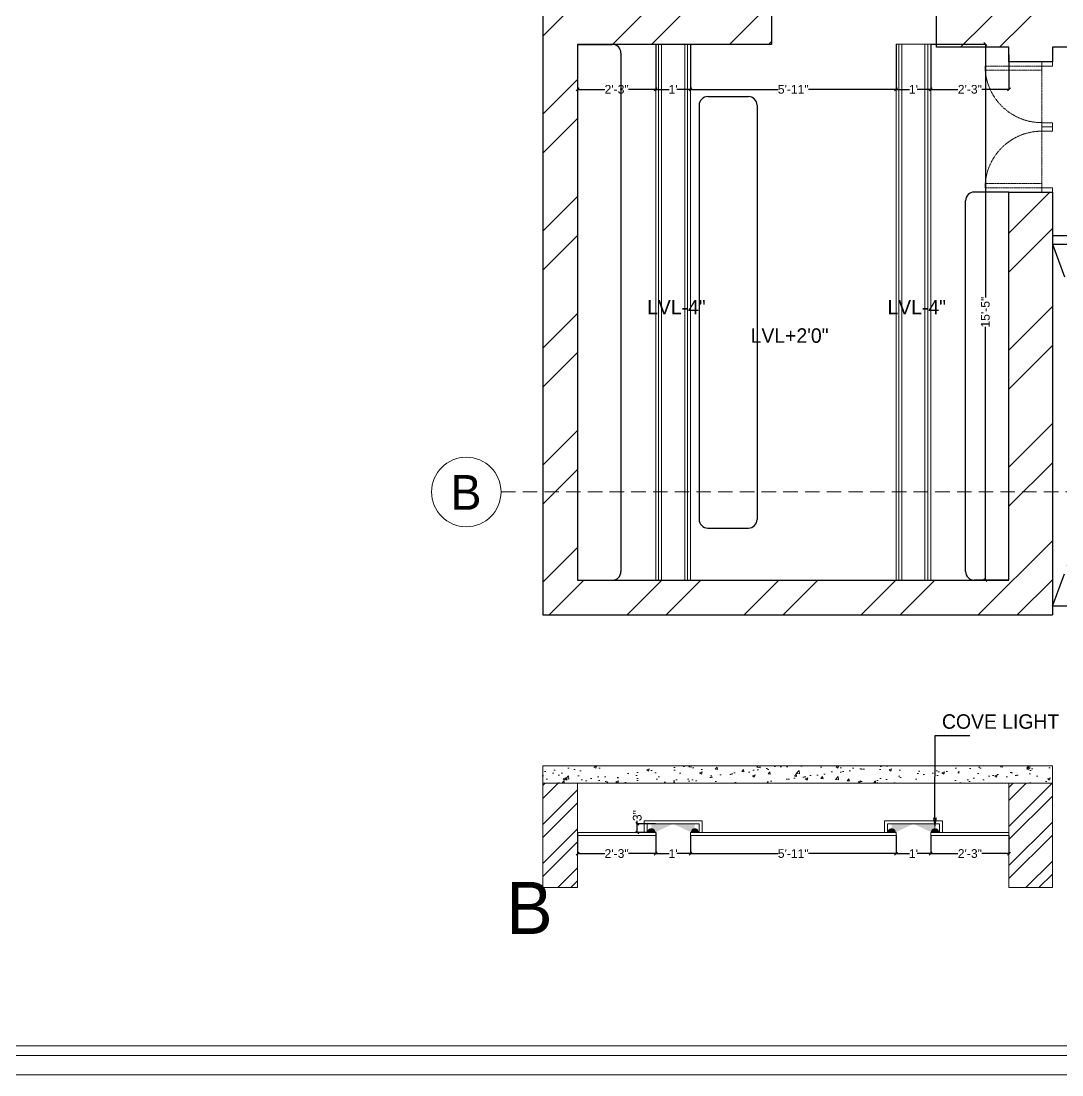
# Model space of a CAD drawing. Header units: inches. Extents: x -4677 to 18437, y -5264 to 2453.
# Drawn here: x 3261 to 3620.5, y -83 to 280.9 of the extents above; entities that cross this region are included whole.
import ezdxf
from ezdxf import colors
from ezdxf.entities.mleader import LeaderData, LeaderLine
from ezdxf.math import Vec2, Vec3

# ---------------------------------------------------------------- set-up
doc = ezdxf.new("R2010")
doc.units = ezdxf.units.IN
for name, pattern in [('ACAD_ISO02W100', [15, 12, -3]), ('AUDIT_D_060311083008-3', [0]), ('DASHED', [0.75, 0.5, -0.25]), ('DASHED2', [0.375, 0.25, -0.125]), ('HIDDEN', [0.375, 0.25, -0.125])]:
    doc.linetypes.add(name, pattern=pattern)
for name, color, linetype in [('A-DOOR', 251, 'AUDIT_D_060311083008-3'), ('A-Door-Frame', 1, 'Continuous'), ('A-Door-Swing', 8, 'HIDDEN'), ('IEL-HATCH-002', 7, 'Continuous')]:
    doc.layers.add(name, color=color, linetype=linetype)
doc.layers.add('FURNI', color=140, linetype='Continuous', lineweight=18)
doc.styles.add('HEMI', font='stylu.ttf')
doc.styles.get("Standard").update_dxf_attribs({"font": 'arial.ttf'})
doc.dimstyles.get("Standard").update_dxf_attribs({"dimtxt": 3, "dimasz": 1, "dimexe": 0.18, "dimexo": 0.0625, "dimgap": 0.09, "dimtad": 0, "dimdec": 1, "dimzin": 0, "dimdsep": 46, "dimlunit": 4, "dimtxsty": 'Standard', "dimblk": 'OBLIQUE', "dimcen": 0.09, "dimclrd": 5, "dimclre": 5, "dimclrt": 5, "dimadec": 0, "dimazin": 0, "dimtfac": 1, "dimtdec": 1, "dimtofl": 0, "dimtmove": 0, "dimatfit": 3, "dimldrblk": 'OBLIQUE', "dimfxl": 1, "dimtolj": 1, "dimtzin": 0, "dimarcsym": 0})

# ---------------------------------------------------------------- blocks, each defined once
blk = doc.blocks.new('*U13')
at = {"layer": 'A-Door-Frame', "lineweight": 5}
for p, q in [((0, -100), (0, 0)), ((613.6, -100), (613.6, 0))]:
    blk.add_line(p, q, dxfattribs=at)
for points in [[(0, -100), (40, -100), (40, 0), (0, 0)], [(613.6, -100), (573.6, -100), (573.6, 0), (613.6, 0)]]:
    blk.add_lwpolyline(points, dxfattribs=at)
at = {"layer": 'A-Door-Swing', "linetype": 'DASHED2', "lineweight": 5}
blk.add_line((44.8, 0), (578.4, 0), dxfattribs=at)
blk.add_lwpolyline([(40, 0), (40, 533.6), (80, 533.6), (80, 0)], close=True, dxfattribs=at)
blk.add_arc((40, 0), 533.6, 360, 90, dxfattribs=at)
blk = doc.blocks.new('wef')
at = {"layer": 'IEL-HATCH-002', "true_color": 0xc7c8ca, "transparency": 33554687}
h = blk.add_hatch(dxfattribs=at)
h.set_pattern_fill('ANSI32', color=9, scale=3)
h.paths.add_polyline_path([(9186.53, 855.43), (9120.53, 855.43), (9120.53, 925.43), (9177.53, 925.43), (9188.53, 925.43), (9188.53, 947.43), (9120.53, 947.43), (9120.53, 1123.43), (9228.53, 1123.43), (9228.53, 1135.43), (9107.53, 1135.43), (9107.53, 641.43), (9283.53, 641.43), (9283.53, 644.43), (9283.53, 769.43), (9283.53, 787.43), (9268.53, 787.43), (9268.53, 653.43), (9256.53, 653.43), (9119.53, 653.43), (9119.53, 838.43), (9131.53, 838.43), (9186.53, 838.43)])
h.paths.add_polyline_path([(9701.53, 1135.43), (9274.53, 1135.43), (9274.53, 1123.43), (9393.53, 1123.43), (9393.53, 1111.43), (9393.53, 1108.43), (9410.53, 1108.43), (9410.53, 1123.43), (9689.53, 1123.43), (9689.53, 1003.43), (9677.53, 1003.43), (9653.53, 1003.43), (9653.53, 986.43), (9687.53, 986.43), (9687.53, 868.43), (9568.53, 868.43), (9568.53, 986.43), (9603.53, 986.43), (9603.53, 1003.43), (9549.53, 1003.43), (9549.53, 864.43), (9542.53, 864.43), (9542.53, 845.43), (9712.53, 845.43), (9712.53, 662.43), (9559.53, 662.43), (9559.53, 674.43), (9559.53, 677.43), (9542.53, 677.43), (9542.53, 662.43), (9518.53, 662.43), (9460.53, 662.43), (9460.53, 643.43), (9724.53, 643.43), (9724.53, 857.43), (9701.53, 857.43)])
h.paths.add_polyline_path([(9434.53, 854.43), (9410.53, 854.43), (9410.53, 869.43), (9393.53, 869.43), (9393.53, 854.43), (9359.53, 854.43), (9243.53, 854.43), (9243.53, 837.43), (9268.53, 837.43), (9268.53, 832.43), (9283.53, 832.43), (9283.53, 837.43), (9359.53, 837.43), (9434.53, 837.43)])
h.paths.add_polyline_path([(9365.53, 662.43), (9330.53, 662.43), (9330.53, 644.43), (9365.53, 644.43)], flags=17)
h.paths.add_polyline_path([(9374.53, 837.43), (9371.53, 837.43), (9371.53, 772.43), (9374.53, 772.43)], flags=17)
h.paths.add_polyline_path([(9374.53, 772.43), (9371.53, 772.43), (9283.53, 772.43), (9283.53, 769.43), (9374.53, 769.43)], flags=17)
h.paths.add_polyline_path([(9188.53, 925.43), (9177.53, 925.43), (9177.53, 912.32), (9182.86, 912.32), (9182.86, 912.43), (9186.53, 912.43), (9188.53, 912.32)], flags=17)
h.paths.add_polyline_path([(9186.53, 891.93), (9182.86, 891.93), (9120.53, 891.93), (9120.53, 888.93), (9186.53, 888.93)], flags=17)
h.paths.add_polyline_path([(9186.53, 864.43), (9183.53, 864.43), (9183.53, 855.43), (9186.53, 855.43)], flags=17)
at = {"color": 252, "true_color": 0x939598}
for p, q in [((9107.53, 1135.43), (9107.53, 641.43)), ((9186.53, 855.43), (9186.53, 838.43)), ((9243.53, 837.43), (9243.53, 854.43)), ((9186.53, 838.43), (9119.53, 838.43)), ((9119.53, 838.43), (9119.53, 653.43)), ((9119.53, 838.43), (9131.53, 838.43)), ((9268.53, 837.43), (9243.53, 837.43)), ((9268.53, 832.43), (9268.53, 837.43)), ((9283.53, 837.43), (9283.53, 832.43)), ((9134.53, 835.43), (9134.53, 656.43)), ((9283.53, 832.43), (9268.53, 832.43)), ((9164.53, 820.43), (9178.53, 820.43)), ((9161.53, 817.43), (9161.53, 674.43)), ((9181.53, 817.43), (9181.53, 674.43)), ((9268.53, 787.43), (9256.53, 787.43)), ((9268.53, 653.43), (9268.53, 787.43)), ((9268.53, 787.43), (9283.53, 787.43)), ((9283.53, 787.43), (9283.53, 769.43)), ((9253.53, 656.43), (9253.53, 784.43)), ((9283.53, 772.43), (9374.53, 772.43)), ((9283.53, 769.43), (9330.53, 769.43)), ((9283.53, 769.43), (9283.53, 644.43)), ((9283.53, 769.43), (9374.53, 769.43)), ((9164.53, 671.43), (9178.53, 671.43)), ((9119.53, 653.43), (9268.53, 653.43)), ((9119.53, 653.43), (9131.53, 653.43)), ((9268.53, 653.43), (9256.53, 653.43)), ((9330.53, 644.43), (9283.53, 644.43)), ((9283.53, 644.43), (9283.53, 641.43)), ((9107.53, 641.43), (9283.53, 641.43))]:
    blk.add_line(p, q, dxfattribs=at)
at = {"color": 252, "linetype": 'ACAD_ISO02W100', "true_color": 0x939598}
for p, q in [((9283.53, 644.43), (9330.53, 769.43)), ((9283.53, 769.43), (9330.53, 644.43))]:
    blk.add_line(p, q, dxfattribs=at)
at = {"color": 252, "true_color": 0x939598}
blk.add_lwpolyline([(9434.53, 837.43), (9359.53, 837.43), (9283.53, 837.43)], dxfattribs=at)
for centre, start, end in [((9131.53, 835.43), 0, 90), ((9164.53, 817.43), 90, 180), ((9178.53, 817.43), 0, 90), ((9256.53, 784.43), 90, 180), ((9164.53, 674.43), 180, 270), ((9178.53, 674.43), 270, 0), ((9131.53, 656.43), 270, 0), ((9256.53, 656.43), 180, 270)]:
    blk.add_arc(centre, 3, start, end, dxfattribs=at)
at = {"layer": 'A-DOOR', "color": 252, "lineweight": 5, "true_color": 0x939598, "yscale": 0.03666666666666651, "zscale": 0.03666666666666651}
for p, xscale, rotation in [((9279.86, 832.43), -0.03666666666666651, 90), ((9279.86, 787.43), 0.03666666666666651, 90.00000000000001)]:
    blk.add_blockref('*U13', p, dxfattribs=dict(at, xscale=xscale, rotation=rotation))
blk = doc.blocks.new('_Oblique')
at = {"color": 0, "linetype": 'ByBlock', "lineweight": -2}
blk.add_line((-0.5, -0.5), (0.5, 0.5), dxfattribs=at)
blk = doc.blocks.new('*D167')
at = {"color": 5, "lineweight": -2, "transparency": 16777216}
for p, q in [((3453.21, 272.75), (3453.21, 257.1)), ((3480.21, 272.75), (3480.21, 257.1)), ((3453.21, 257.28), (3462.61, 257.28)), ((3480.21, 257.28), (3470.81, 257.28))]:
    blk.add_line(p, q, dxfattribs=at)
at = {"layer": 'Defpoints', "color": 0, "transparency": 16777216}
for p in [(3453.21, 272.81), (3480.21, 272.81), (3480.21, 257.28)]:
    blk.add_point(p, dxfattribs=at)
at = {"color": 5, "lineweight": -2, "transparency": 16777216, "rotation": 180}
blk.add_blockref('_Oblique', (3453.21, 257.28), dxfattribs=at)
at = {"color": 5, "lineweight": -2, "transparency": 16777216}
blk.add_blockref('_Oblique', (3480.21, 257.28), dxfattribs=at)
at = {"color": 5, "lineweight": 5, "transparency": 16777216, "insert": (3466.71, 257.28), "char_height": 3, "attachment_point": 5}
blk.add_mtext('\\A1;2\'-3"', dxfattribs=at)
blk = doc.blocks.new('*D168')
at = {"color": 5, "lineweight": -2, "transparency": 16777216}
for p, q in [((3480.21, 272.75), (3480.21, 257.1)), ((3492.21, 272.75), (3492.21, 257.1)), ((3480.21, 257.28), (3484.88, 257.28)), ((3492.21, 257.28), (3487.54, 257.28))]:
    blk.add_line(p, q, dxfattribs=at)
at = {"layer": 'Defpoints', "color": 0, "transparency": 16777216}
for p in [(3480.21, 272.81), (3492.21, 272.81), (3492.21, 257.28)]:
    blk.add_point(p, dxfattribs=at)
at = {"color": 5, "lineweight": -2, "transparency": 16777216, "rotation": 180}
blk.add_blockref('_Oblique', (3480.21, 257.28), dxfattribs=at)
at = {"color": 5, "lineweight": -2, "transparency": 16777216}
blk.add_blockref('_Oblique', (3492.21, 257.28), dxfattribs=at)
at = {"color": 5, "lineweight": 5, "transparency": 16777216, "insert": (3486.21, 257.28), "char_height": 3, "attachment_point": 5}
blk.add_mtext("\\A1;1'", dxfattribs=at)
blk = doc.blocks.new('*D169')
at = {"color": 5, "lineweight": -2, "transparency": 16777216}
for p, q in [((3492.21, 272.75), (3492.21, 257.1)), ((3563.21, 272.85), (3563.21, 257.1)), ((3492.21, 257.28), (3522.47, 257.28)), ((3563.21, 257.28), (3532.95, 257.28))]:
    blk.add_line(p, q, dxfattribs=at)
at = {"layer": 'Defpoints', "color": 0, "transparency": 16777216}
for p in [(3492.21, 272.81), (3563.21, 272.91), (3563.21, 257.28)]:
    blk.add_point(p, dxfattribs=at)
at = {"color": 5, "lineweight": -2, "transparency": 16777216, "rotation": 180}
blk.add_blockref('_Oblique', (3492.21, 257.28), dxfattribs=at)
at = {"color": 5, "lineweight": -2, "transparency": 16777216}
blk.add_blockref('_Oblique', (3563.21, 257.28), dxfattribs=at)
at = {"color": 5, "lineweight": 5, "transparency": 16777216, "insert": (3527.71, 257.28), "char_height": 3, "attachment_point": 5}
blk.add_mtext('\\A1;5\'-11"', dxfattribs=at)
blk = doc.blocks.new('*D170')
at = {"color": 5, "lineweight": -2, "transparency": 16777216}
for p, q in [((3563.21, 272.85), (3563.21, 257.1)), ((3575.21, 272.85), (3575.21, 257.1)), ((3563.21, 257.28), (3567.88, 257.28)), ((3575.21, 257.28), (3570.54, 257.28))]:
    blk.add_line(p, q, dxfattribs=at)
at = {"layer": 'Defpoints', "color": 0, "transparency": 16777216}
for p in [(3563.21, 272.91), (3575.21, 272.91), (3575.21, 257.28)]:
    blk.add_point(p, dxfattribs=at)
at = {"color": 5, "lineweight": -2, "transparency": 16777216, "rotation": 180}
blk.add_blockref('_Oblique', (3563.21, 257.28), dxfattribs=at)
at = {"color": 5, "lineweight": -2, "transparency": 16777216}
blk.add_blockref('_Oblique', (3575.21, 257.28), dxfattribs=at)
at = {"color": 5, "lineweight": 5, "transparency": 16777216, "insert": (3569.21, 257.28), "char_height": 3, "attachment_point": 5}
blk.add_mtext("\\A1;1'", dxfattribs=at)
blk = doc.blocks.new('*D162')
at = {"color": 5, "lineweight": -2, "transparency": 16777216}
for p, q in [((3575.21, 272.85), (3575.21, 257.1)), ((3602.21, 269.25), (3602.21, 257.1)), ((3575.21, 257.28), (3584.61, 257.28)), ((3602.21, 257.28), (3592.81, 257.28))]:
    blk.add_line(p, q, dxfattribs=at)
at = {"layer": 'Defpoints', "color": 0, "transparency": 16777216}
for p in [(3575.21, 272.91), (3602.21, 269.31), (3602.21, 257.28)]:
    blk.add_point(p, dxfattribs=at)
at = {"color": 5, "lineweight": -2, "transparency": 16777216, "rotation": 180}
blk.add_blockref('_Oblique', (3575.21, 257.28), dxfattribs=at)
at = {"color": 5, "lineweight": -2, "transparency": 16777216}
blk.add_blockref('_Oblique', (3602.21, 257.28), dxfattribs=at)
at = {"color": 5, "lineweight": 5, "transparency": 16777216, "insert": (3588.71, 257.28), "char_height": 3, "attachment_point": 5}
blk.add_mtext('\\A1;2\'-3"', dxfattribs=at)
blk = doc.blocks.new('*D163')
at = {"color": 5, "lineweight": -2, "transparency": 16777216}
for p, q in [((3575.27, 272.91), (3594.24, 272.91)), ((3594.06, 272.91), (3594.06, 185.46)), ((3594.06, 87.81), (3594.06, 175.26)), ((3575.27, 87.81), (3594.24, 87.81))]:
    blk.add_line(p, q, dxfattribs=at)
at = {"layer": 'Defpoints', "color": 0, "transparency": 16777216}
for p in [(3575.21, 272.91), (3594.06, 272.91), (3575.21, 87.81)]:
    blk.add_point(p, dxfattribs=at)
at = {"color": 5, "lineweight": -2, "transparency": 16777216}
for p, rotation in [((3594.06, 272.91), 90), ((3594.06, 87.81), 270)]:
    blk.add_blockref('_Oblique', p, dxfattribs=dict(at, rotation=rotation))
at = {"color": 5, "lineweight": 5, "transparency": 16777216, "insert": (3594.06, 180.36), "char_height": 3, "attachment_point": 5, "rotation": 90}
blk.add_mtext('\\A1;15\'-5"', dxfattribs=at)
blk = doc.blocks.new('*D173')
at = {"color": 5, "lineweight": -2, "transparency": 16777216}
for p, q in [((3453.21, 0.63), (3453.21, -6.78)), ((3480.21, 0.63), (3480.21, -6.78)), ((3453.21, -6.6), (3462.61, -6.6)), ((3480.21, -6.6), (3470.81, -6.6))]:
    blk.add_line(p, q, dxfattribs=at)
at = {"layer": 'Defpoints', "color": 0, "transparency": 16777216}
for p in [(3453.21, 0.69), (3480.21, 0.69), (3480.21, -6.6)]:
    blk.add_point(p, dxfattribs=at)
at = {"color": 5, "lineweight": -2, "transparency": 16777216, "rotation": 180}
blk.add_blockref('_Oblique', (3453.21, -6.6), dxfattribs=at)
at = {"color": 5, "lineweight": -2, "transparency": 16777216}
blk.add_blockref('_Oblique', (3480.21, -6.6), dxfattribs=at)
at = {"color": 5, "lineweight": 5, "transparency": 16777216, "insert": (3466.71, -6.6), "char_height": 3, "attachment_point": 5}
blk.add_mtext('\\A1;2\'-3"', dxfattribs=at)
blk = doc.blocks.new('*D174')
at = {"color": 5, "lineweight": -2, "transparency": 16777216}
for p, q in [((3480.21, 0.63), (3480.21, -6.78)), ((3492.21, -0.37), (3492.21, -6.78)), ((3480.21, -6.6), (3484.88, -6.6)), ((3492.21, -6.6), (3487.54, -6.6))]:
    blk.add_line(p, q, dxfattribs=at)
at = {"layer": 'Defpoints', "color": 0, "transparency": 16777216}
for p in [(3480.21, 0.69), (3492.21, -0.31), (3492.21, -6.6)]:
    blk.add_point(p, dxfattribs=at)
at = {"color": 5, "lineweight": -2, "transparency": 16777216, "rotation": 180}
blk.add_blockref('_Oblique', (3480.21, -6.6), dxfattribs=at)
at = {"color": 5, "lineweight": -2, "transparency": 16777216}
blk.add_blockref('_Oblique', (3492.21, -6.6), dxfattribs=at)
at = {"color": 5, "lineweight": 5, "transparency": 16777216, "insert": (3486.21, -6.6), "char_height": 3, "attachment_point": 5}
blk.add_mtext("\\A1;1'", dxfattribs=at)
blk = doc.blocks.new('*D175')
at = {"color": 5, "lineweight": -2, "transparency": 16777216}
for p, q in [((3492.21, -0.37), (3492.21, -6.78)), ((3563.21, -0.37), (3563.21, -6.78)), ((3492.21, -6.6), (3522.47, -6.6)), ((3563.21, -6.6), (3532.95, -6.6))]:
    blk.add_line(p, q, dxfattribs=at)
at = {"layer": 'Defpoints', "color": 0, "transparency": 16777216}
for p in [(3492.21, -0.31), (3563.21, -0.31), (3563.21, -6.6)]:
    blk.add_point(p, dxfattribs=at)
at = {"color": 5, "lineweight": -2, "transparency": 16777216, "rotation": 180}
blk.add_blockref('_Oblique', (3492.21, -6.6), dxfattribs=at)
at = {"color": 5, "lineweight": -2, "transparency": 16777216}
blk.add_blockref('_Oblique', (3563.21, -6.6), dxfattribs=at)
at = {"color": 5, "lineweight": 5, "transparency": 16777216, "insert": (3527.71, -6.6), "char_height": 3, "attachment_point": 5}
blk.add_mtext('\\A1;5\'-11"', dxfattribs=at)
blk = doc.blocks.new('*D176')
at = {"color": 5, "lineweight": -2, "transparency": 16777216}
for p, q in [((3563.21, -0.37), (3563.21, -6.78)), ((3575.21, -0.37), (3575.21, -6.78)), ((3563.21, -6.6), (3567.88, -6.6)), ((3575.21, -6.6), (3570.54, -6.6))]:
    blk.add_line(p, q, dxfattribs=at)
at = {"layer": 'Defpoints', "color": 0, "transparency": 16777216}
for p in [(3563.21, -0.31), (3575.21, -0.31), (3575.21, -6.6)]:
    blk.add_point(p, dxfattribs=at)
at = {"color": 5, "lineweight": -2, "transparency": 16777216, "rotation": 180}
blk.add_blockref('_Oblique', (3563.21, -6.6), dxfattribs=at)
at = {"color": 5, "lineweight": -2, "transparency": 16777216}
blk.add_blockref('_Oblique', (3575.21, -6.6), dxfattribs=at)
at = {"color": 5, "lineweight": 5, "transparency": 16777216, "insert": (3569.21, -6.6), "char_height": 3, "attachment_point": 5}
blk.add_mtext("\\A1;1'", dxfattribs=at)
blk = doc.blocks.new('*D177')
at = {"color": 5, "lineweight": -2, "transparency": 16777216}
for p, q in [((3575.21, -0.37), (3575.21, -6.78)), ((3602.21, -0.37), (3602.21, -6.78)), ((3575.21, -6.6), (3584.61, -6.6)), ((3602.21, -6.6), (3592.81, -6.6))]:
    blk.add_line(p, q, dxfattribs=at)
at = {"layer": 'Defpoints', "color": 0, "transparency": 16777216}
for p in [(3575.21, -0.31), (3602.21, -0.31), (3602.21, -6.6)]:
    blk.add_point(p, dxfattribs=at)
at = {"color": 5, "lineweight": -2, "transparency": 16777216, "rotation": 180}
blk.add_blockref('_Oblique', (3575.21, -6.6), dxfattribs=at)
at = {"color": 5, "lineweight": -2, "transparency": 16777216}
blk.add_blockref('_Oblique', (3602.21, -6.6), dxfattribs=at)
at = {"color": 5, "lineweight": 5, "transparency": 16777216, "insert": (3588.71, -6.6), "char_height": 3, "attachment_point": 5}
blk.add_mtext('\\A1;2\'-3"', dxfattribs=at)
blk = doc.blocks.new('*D178')
at = {"color": 5, "lineweight": -2, "transparency": 16777216}
for p, q in [((3480.15, 3.69), (3473.65, 3.69)), ((3473.83, 3.69), (3473.83, 4.69)), ((3473.83, 0.69), (3473.83, 3.69)), ((3480.15, 0.69), (3473.65, 0.69))]:
    blk.add_line(p, q, dxfattribs=at)
at = {"layer": 'Defpoints', "color": 0, "transparency": 16777216}
for p in [(3473.83, 3.69), (3480.21, 3.69), (3480.21, 0.69)]:
    blk.add_point(p, dxfattribs=at)
at = {"color": 5, "lineweight": -2, "transparency": 16777216}
for p, rotation in [((3473.83, 3.69), 90), ((3473.83, 0.69), 270)]:
    blk.add_blockref('_Oblique', p, dxfattribs=dict(at, rotation=rotation))
at = {"color": 5, "lineweight": 5, "transparency": 16777216, "insert": (3473.83, 6.51), "char_height": 3, "attachment_point": 5, "rotation": 90}
blk.add_mtext('\\A1;3"', dxfattribs=at)

msp = doc.modelspace()

# ---------------------------------------------------------------- hatches: boundary and pattern name
at = {"layer": 'IEL-HATCH-002', "lineweight": 5, "true_color": 0x939598, "transparency": 33554687}
h = msp.add_hatch(dxfattribs=at)
h.set_pattern_fill('AR-CONC', color=252, scale=0.05)
h.set_pattern_definition([(50, (1390.376, 94.366), (9.109233, -0.796954), [0.9525, -10.4775]), (355, (1390.376, 94.366), (-1.76217, 9.552842), [0.762, -8.38203]), (100.45144, (1391.135, 94.3), (7.347062, 8.755888), [0.8095, -8.904512]), (46.1842, (1390.376, 96.906), (13.55395, -2.102116), [1.42875, -15.71625]), (96.63556, (1391.505, 96.731), (11.87021, 12.37131), [1.21425, -13.35678]), (351.18415, (1390.376, 96.906), (11.87021, 12.37131), [1.143, -12.57299]), (21, (1391.646, 96.271), (7.58072, -5.11326), [0.9525, -10.4775]), (326, (1391.646, 96.271), (3.0901, 9.2094), [0.762, -8.382]), (71.45144, (1392.278, 95.845), (10.67082, 4.09614), [0.8095, -8.904497]), (37.5, (1390.376, 94.3662), (0.15443, 4.227752), [0, -8.2804, 0, -8.509, 0, -8.41375]), (7.5, (1390.376, 94.366), (3.340983, 5.009029), [0, -4.8514, 0, -8.0899, 0, -3.20675]), (327.5, (1387.544, 94.3662), (6.77953, -0.286437), [0, -3.175, 0, -9.906, 0, -13.1445]), (317.5, (1386.274, 94.366), (7.406459, 1.271325), [0, -4.1275, 0, -6.5786, 0, -9.3345])])
h.paths.add_polyline_path([(3617.21, 23.69), (3441.21, 23.69), (3441.21, 17.69), (3617.21, 17.69)])
at = {"layer": 'IEL-HATCH-002', "lineweight": 5, "true_color": 0xf7abae, "transparency": 33554687}
h = msp.add_hatch(dxfattribs=at)
h.set_pattern_fill('ANSI32', color=241)
h.set_pattern_definition([(45, (1390.376, 94.366), (-6.735192, 6.735192), []), (45, (1394.866, 94.366), (-6.735192, 6.735192), [])])
h.paths.add_polyline_path([(3617.21, 17.69), (3602.21, 17.69), (3602.21, -18.31), (3617.21, -18.31)])
h.paths.add_polyline_path([(3453.21, 17.69), (3441.21, 17.69), (3441.21, -18.31), (3453.21, -18.31)])
at = {"layer": 'IEL-HATCH-002', "lineweight": 5, "transparency": 33554687}
h = msp.add_hatch(color=256, dxfattribs=at)
h.dxf.hatch_style = 1
h.set_gradient(color1=(244, 238, 81), name='INVCURVED')
h.paths.add_polyline_path([(3486.21, 3.69), (3478.72, 3.69), (3478.72, 1.99, -0.436445), (3479.93, 0.69)])
h = msp.add_hatch(color=256, dxfattribs=at)
h.dxf.hatch_style = 1
h.set_gradient(color1=(244, 238, 81), name='INVCURVED')
h.paths.add_polyline_path([(3486.21, 3.69), (3493.7, 3.69), (3493.7, 1.99, 0.436445), (3492.49, 0.69)])
h = msp.add_hatch(color=256, dxfattribs=at)
h.dxf.hatch_style = 1
h.set_gradient(color1=(244, 238, 81), name='INVCURVED')
h.paths.add_polyline_path([(3569.21, 3.69), (3561.72, 3.69), (3561.72, 1.99, -0.436445), (3562.93, 0.69)])
h = msp.add_hatch(color=256, dxfattribs=at)
h.dxf.hatch_style = 1
h.set_gradient(color1=(244, 238, 81), name='INVCURVED')
h.paths.add_polyline_path([(3569.21, 3.69), (3576.7, 3.69), (3576.7, 1.99, 0.436445), (3575.49, 0.69)])
at = {"layer": 'IEL-HATCH-002', "lineweight": 5, "true_color": 0xf4ee51, "transparency": 33554687}
h = msp.add_hatch(color=41, dxfattribs=at)
h.dxf.hatch_style = 1
h.paths.add_polyline_path([(3477.52, 0.69), (3479.93, 0.69, 1.078287)])
h = msp.add_hatch(color=41, dxfattribs=at)
h.dxf.hatch_style = 1
h.paths.add_polyline_path([(3494.9, 0.69), (3492.49, 0.69, -1.078287)])
h = msp.add_hatch(color=41, dxfattribs=at)
h.dxf.hatch_style = 1
h.paths.add_polyline_path([(3560.52, 0.69), (3562.93, 0.69, 1.078287)])
h = msp.add_hatch(color=41, dxfattribs=at)
h.dxf.hatch_style = 1
h.paths.add_polyline_path([(3577.9, 0.69), (3575.49, 0.69, -1.078287)])

# ---------------------------------------------------------------- linework, layer by layer
at = {"lineweight": 5}
for p, q in [((3480.21, 272.81), (3492.21, 272.81)), ((3563.21, 272.91), (3575.21, 272.91)), ((3480.21, 87.81), (3492.21, 87.81)), ((3563.21, 87.81), (3575.21, 87.81)), ((3441.21, 23.69), (3441.21, -18.31)), ((3441.21, 23.69), (3617.21, 23.69)), ((3617.21, 23.69), (3617.21, -18.31)), ((3441.21, 17.69), (3617.21, 17.69)), ((3453.21, 17.69), (3453.21, -18.31)), ((3602.21, 17.69), (3602.21, -18.31)), ((3476.21, 4.69), (3496.21, 4.69)), ((3476.21, 4.69), (3476.21, 0.69)), ((3477.21, 3.69), (3495.21, 3.69)), ((3477.21, 3.69), (3477.21, 0.69)), ((3495.21, 3.69), (3495.21, 0.69)), ((3496.21, 4.69), (3496.21, 0.69)), ((3559.21, 4.69), (3559.21, 0.69)), ((3559.21, 4.69), (3579.21, 4.69)), ((3560.21, 3.69), (3560.21, 0.69)), ((3560.21, 3.69), (3578.21, 3.69)), ((3578.21, 3.69), (3578.21, 0.69)), ((3579.21, 4.69), (3579.21, 0.69)), ((3453.21, 0.69), (3480.21, 0.69)), ((3480.21, 0.69), (3480.21, -0.31)), ((3492.21, 0.69), (3563.21, 0.69)), ((3492.21, 0.69), (3492.21, -0.31)), ((3563.21, 0.69), (3563.21, -0.31)), ((3575.21, 0.69), (3575.21, -0.31)), ((3575.21, 0.69), (3602.21, 0.69)), ((3453.21, -0.31), (3480.21, -0.31)), ((3492.21, -0.31), (3563.21, -0.31)), ((3575.21, -0.31), (3602.21, -0.31)), ((3441.21, -18.31), (3453.21, -18.31)), ((3602.21, -18.31), (3617.21, -18.31))]:
    msp.add_line(p, q, dxfattribs=at)
at = {"color": 240, "linetype": 'DASHED', "lineweight": 5, "ltscale": 10, "true_color": 0xed1f24}
msp.add_line((3426.77, 118.26), (3625.43, 118.26), dxfattribs=at)
at = {"lineweight": 5}
for points in [[(3480.21, 87.81), (3480.21, 272.81)], [(3492.21, 87.81), (3492.21, 272.81)], [(3563.21, 272.91), (3563.21, 87.81)], [(3575.21, 272.91), (3575.21, 87.81)]]:
    msp.add_lwpolyline(points, dxfattribs=at)
at = {"color": 51, "lineweight": 5, "true_color": 0xf7f281}
for points in [[(3481.21, 87.81), (3481.21, 272.81)], [(3482.21, 87.81), (3482.21, 272.81)], [(3490.21, 87.81), (3490.21, 272.81)], [(3491.21, 87.81), (3491.21, 272.81)], [(3564.21, 272.91), (3564.21, 87.81)], [(3565.21, 272.91), (3565.21, 87.81)], [(3573.21, 272.91), (3573.21, 87.81)], [(3574.21, 272.91), (3574.21, 87.81)]]:
    msp.add_lwpolyline(points, dxfattribs=at)
at = {"color": 240, "lineweight": 5, "ltscale": 10, "true_color": 0xed1f24}
msp.add_circle((3414.77, 118.26), 12, dxfattribs=at)
at = {"lineweight": 5}
for centre in [(3478.72, 0.78), (3493.7, 0.78), (3561.72, 0.78), (3576.7, 0.78)]:
    msp.add_arc(centre, 1.21, 355.6855, 184.3145, dxfattribs=at)
at = {"layer": 'FURNI', "color": 18, "lineweight": 5, "true_color": 0x000000}
for points in [[(3219.63, -83.03), (3219.63, 724.67), (4349.92, 724.67), (4349.92, -83.03)], [(3226.35, -76.3), (3226.35, 717.94), (4343.19, 717.94), (4343.19, -76.3)], [(3229.72, -72.94), (3229.72, 714.58), (4339.83, 714.58), (4339.83, -72.94)]]:
    msp.add_lwpolyline(points, close=True, dxfattribs=at)

# ---------------------------------------------------------------- block references
at = {"lineweight": 5}
msp.add_blockref('wef', (-5666.32, -565.62), dxfattribs=at)

# ---------------------------------------------------------------- texts
at = {"lineweight": 5, "char_height": 5, "width": 57.0108, "attachment_point": 1, "rotation": 359.9906, "style": 'HEMI'}
for s, insert in [('LVL-4"', (3477.24, 184.57)), ('LVL-4"', (3560.25, 184.57)), ('LVL+2\'0"', (3513.01, 174.77))]:
    msp.add_mtext(s, dxfattribs=dict(at, insert=insert))
at = {"color": 240, "lineweight": 5, "true_color": 0xed1f24, "width": 10.3511, "attachment_point": 1, "rotation": 359.9906, "style": 'HEMI'}
for insert, char_height in [((3409.32, 124.11), 12), ((3428.55, -16.36), 18)]:
    msp.add_mtext('B', dxfattribs=dict(at, insert=insert, char_height=char_height))
at = {"color": 5, "lineweight": 5, "insert": (3579.08, 41.5), "char_height": 5, "width": 57.0108, "attachment_point": 1, "rotation": 359.9906, "style": 'HEMI'}
msp.add_mtext('COVE LIGHT', dxfattribs=at)

# ---------------------------------------------------------------- dimensions: what is measured, and where the dimension line sits
at = {"lineweight": 5}
for base, p1, p2, picture, middle in [((3594.06, 272.91), (3575.21, 87.81), (3575.21, 272.91), '*D163', (3594.06, 180.36)), ((3473.83, 3.69), (3480.21, 0.69), (3480.21, 3.69), '*D178', (3473.83, 6.51))]:
    dim = msp.add_linear_dim(base=base, p1=p1, p2=p2, angle=90, dimstyle='Standard', dxfattribs=at)
    dim.commit()
    dim.dimension.update_dxf_attribs({"geometry": picture, "text_midpoint": middle})
for base, p1, p2, picture, middle in [((3480.21, 257.28), (3453.21, 272.81), (3480.21, 272.81), '*D167', (3466.71, 257.28)), ((3480.21, -6.6), (3453.21, 0.69), (3480.21, 0.69), '*D173', (3466.71, -6.6))]:
    dim = msp.add_linear_dim(base=base, p1=p1, p2=p2, dimstyle='Standard', dxfattribs=at)
    dim.commit()
    dim.dimension.update_dxf_attribs({"geometry": picture, "text_midpoint": middle})
for base, p1, p2, picture, middle in [((3492.21, 257.28), (3480.21, 272.81), (3492.21, 272.81), '*D168', (3486.21, 257.28)), ((3563.21, 257.28), (3492.21, 272.81), (3563.21, 272.91), '*D169', (3527.71, 257.28)), ((3575.21, 257.28), (3563.21, 272.91), (3575.21, 272.91), '*D170', (3569.21, 257.28)), ((3602.21, 257.28), (3575.21, 272.91), (3602.21, 269.31), '*D162', (3588.71, 257.28)), ((3492.21, -6.6), (3480.21, 0.69), (3492.21, -0.31), '*D174', (3486.21, -6.6)), ((3563.21, -6.6), (3492.21, -0.31), (3563.21, -0.31), '*D175', (3527.71, -6.6)), ((3575.21, -6.6), (3563.21, -0.31), (3575.21, -0.31), '*D176', (3569.21, -6.6)), ((3602.21, -6.6), (3575.21, -0.31), (3602.21, -0.31), '*D177', (3588.71, -6.6))]:
    dim = msp.add_linear_dim(base=base, p1=p1, p2=p2, dimstyle='Standard', override={"dimtmove": 1}, dxfattribs=at)
    dim.commit()
    dim.dimension.update_dxf_attribs({"geometry": picture, "text_midpoint": middle})

# ---------------------------------------------------------------- leaders
at = {"color": 5, "lineweight": 5}
ml = msp.add_multileader_mtext('Standard', dxfattribs=at)
ml.set_content('', color=5)
ml.set_leader_properties()
ml.build(insert=Vec2(0, 0))
ctx = ml.context
ctx.base_point, ctx.plane_origin, ctx.plane_x_axis, ctx.plane_y_axis = Vec3(3592.73, 34.18), Vec3(3576.64, 1.75), Vec3(-1, 0), Vec3(0, -1)
ctx.text_align_type = 2
notes = []
notes.append((ctx, [(0, (1, 1, 0), (3576.68, 34.18), (1, 0), 12.05, [(0, [(3576.64, 1.75)], 0, [])])]))
ctx.mtext.insert, ctx.mtext.text_direction, ctx.mtext.rotation, ctx.mtext.alignment, ctx.mtext.flow_direction = Vec3(3590.73, 32.18), Vec3(-1, 0), 3.141593, 3, 5
for ctx, leaders in notes:
    for number, flags, end, landing, length, lines in leaders:
        leader = LeaderData()
        leader.index, (leader.has_last_leader_line, leader.has_dogleg_vector, leader.attachment_direction) = number, flags
        leader.last_leader_point, leader.dogleg_vector, leader.dogleg_length = Vec3(end), Vec3(landing), length
        for number, points, colour, breaks in lines:
            line = LeaderLine()
            line.index, line.vertices, line.color, line.breaks = number, Vec3.list(points), colors.encode_raw_color(colour), breaks
            leader.lines.append(line)
        ctx.leaders.append(leader)

doc.saveas('drawing.dxf')
